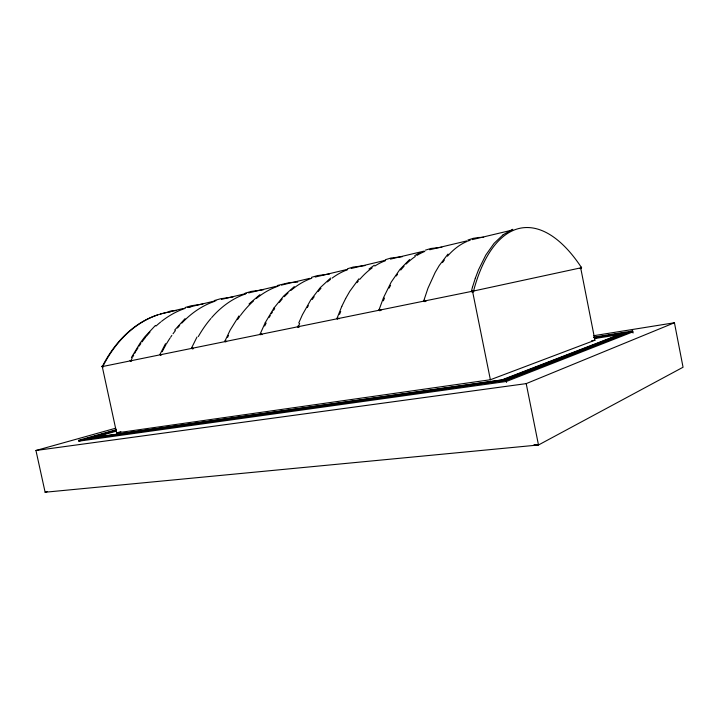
<?xml version="1.0" encoding="UTF-8"?>
<svg xmlns="http://www.w3.org/2000/svg" width="719" height="719" viewBox="0 0 719 719"><rect width="100%" height="100%" fill="white"/><g stroke="black" fill="none" stroke-linecap="round" stroke-linejoin="round"><path stroke-width="1.08" d="M160.553 355.168L159.96 354.413L165.496 343.718M473.596 290.997L474.522 287.429A185.286 79.575 82.2 0 1 581.545 267.684L473.596 290.997L102.26 366.591L116.604 432.91L490.376 379.749L594.937 340.222L580.682 267.854M471.466 291.069L472.446 287.294M423.77 300.749L427.976 288.193L435.184 272.411L439.246 265.518L447.991 254.068M475.313 278.244L478.539 269.742L485.819 255.029L494.07 243.355L503.093 234.798M472.437 287.339L475.331 278.19M379.048 309.835L383.533 297.612L391.199 282.127L399.926 269.436L409.614 259.532M337.013 318.4L341.777 306.393M298.7 325.95L299.652 323.424M260.664 334.784A0.971 0.521 21.7 0 1 260.17 333.976L265.275 322.606M224.894 341.201L230.197 330.021L239.041 315.821M191.56 347.969L196.988 337.04M298.736 323.02L302.42 314.733L310.779 299.904L320.234 287.663L330.641 278.037M131.262 359.886L132.224 357.882M345.605 298.574L349.802 291.276L358.925 278.81M341.759 306.429L345.632 298.529M102.278 366.69L103.743 363.751A142.128 101.819 84.7 0 1 157.362 314.976M102.889 366.465L104.3 363.634A142.2 101.81 84.7 0 1 170.466 311.83M159.96 354.413L161.613 354.943M265.293 322.579L273.894 308.118M131.433 357.487L140.124 343.089L144.941 336.681L155.421 325.446M103.051 367.076L101.487 366.339L103.051 366.843M273.912 308.083L283.646 296.057L294.287 286.593M174.699 330.075L185.026 318.67M249.035 303.984L259.883 294.682M369 269.05L374.24 265.275M503.138 234.762L512.791 229.289M414.746 255.667L419.977 252.567M35.95 450.489L526.209 383.622L674.431 322.759L683.05 367.238L538.486 444.989L45.117 492.227L35.95 450.489L115.741 428.191M630.869 331.387L505.34 380.234L80.276 439.956M116.092 429.773L78.461 440.352L506.14 380.315L632.666 331.001L633.062 333.032M385.285 259.73L390.956 258.022L402.343 256.683M45.117 492.227L47.256 491.535M467.871 240.011L473.138 238.384M425.414 250.149L430.852 248.486L441.87 247.273M347.421 268.771L353.209 267.046L364.955 265.59M311.516 277.345L317.439 275.602L329.446 274.047M277.462 285.479L289.532 282.585L297.747 282.109M245.107 293.199L251.237 291.429L263.576 289.712M214.343 300.551L220.544 298.762L233.082 296.974M185.044 307.543L191.281 305.755L202.893 304.011M116.604 432.91L120.9 431.688M116.46 430.151L86.325 438.635L502.707 379.965L624.883 332.708L593.903 337.642M116.19 430.339L88.14 438.239L501.925 379.875L623.085 333.104L594.298 337.687M81.867 440.271L78.641 441.187L506.374 381.474L632.846 331.89L630.626 332.25M101.217 434.815L106.592 433.296M108.74 432.694L111.966 431.786M91.556 438.159L116.37 431.148M163.617 313.187L183.246 308.505M187.605 307.462L215.961 300.704M221.416 299.41L246.5 293.424M248.684 292.912L279.215 285.632M281.399 285.11L309.754 278.352M315.21 277.049L346.837 269.508M351.196 268.475L385.007 260.413M390.462 259.11L424.264 251.057M429.719 249.754L466.802 240.919M472.257 239.616L512.602 229.999M478.306 237.513L483.671 237.315M473.084 238.393L478.468 237.495M593.642 335.719L674.431 322.759M593.903 337.184L632.666 331.001M595.179 337.885L597.39 337.535M594.469 338.568L621.045 334.353M591.611 340.743L594.937 340.222M169.81 311.183L176.173 310.518M534.01 444.666L538.486 444.989L526.209 383.622M130.633 361.28L130.058 360.426L131.604 361.136M472.545 291.213L490.376 379.749M506.14 380.315L506.553 382.391M160.481 314.005A142.128 101.819 84.7 0 1 162.566 313.439M132.727 356.939A145.499 100.975 84.4 0 1 133.743 355.051M134.777 353.209A145.499 100.975 84.4 0 1 135.828 351.384M136.367 350.486A145.499 100.975 84.4 0 1 138.012 347.834M139.127 346.109A145.499 100.975 84.4 0 1 140.843 343.583M142.011 341.938A145.499 100.975 84.4 0 1 145.633 337.193M146.334 336.33A145.499 100.975 84.4 0 1 149.956 332.151M156.005 326.067A145.499 100.975 84.4 0 1 160.741 321.986M161.541 321.348A145.499 100.975 84.4 0 1 185.295 308.325M188.387 307.355A145.499 100.975 84.4 0 1 191.497 306.537M162.206 351.717A149.031 99.914 84.1 0 1 165.747 345.075M166.278 344.158A149.031 99.914 84.1 0 1 170.124 337.966M170.691 337.112A149.031 99.914 84.1 0 1 171.841 335.44M173.009 333.796A149.031 99.914 84.1 0 1 175.409 330.605M177.512 327.99A149.031 99.914 84.1 0 1 179.669 325.473M181.88 323.065A149.031 99.914 84.1 0 1 214.595 301.351M424.435 301.629A1.096 0.674 15.8 0 1 423.859 300.587A1.096 0.674 15.8 0 1 425.378 300.569A1.096 0.674 15.8 0 1 425.693 301.612M442.5 262.57A179.705 83.817 82.4 0 1 444.333 260.071M447.488 256.198A179.705 83.817 82.4 0 1 467.134 241.386M468.15 240.973A179.705 83.817 82.4 0 1 470.199 240.245M260.17 333.976A0.971 0.521 21.7 0 1 261.249 333.895A0.971 0.521 21.7 0 1 261.968 334.695M264.682 325.995A160.777 95.214 83.3 0 1 266.147 323.038M269.212 317.358A160.777 95.214 83.3 0 1 270.263 315.533M271.342 313.754A160.777 95.214 83.3 0 1 272.447 312.01M273.562 310.302A160.777 95.214 83.3 0 1 274.694 308.631M279.385 302.348A160.777 95.214 83.3 0 1 282.19 299.041M284.338 296.695A160.777 95.214 83.3 0 1 288.004 293.046M291.015 290.368A160.777 95.214 83.3 0 1 311.785 278.208M193.043 348.886A0.926 0.467 23.3 0 1 191.694 348.418A0.926 0.467 23.3 0 1 192.054 347.789A0.926 0.467 23.3 0 1 193.258 348.517M198.309 336.564A152.752 98.62 83.8 0 1 210.955 318.436M211.665 317.609A152.752 98.62 83.8 0 1 245.368 294.017M379.965 310.797A1.061 0.629 17.7 0 1 379.021 309.952A1.061 0.629 17.7 0 1 380.009 309.512A1.061 0.629 17.7 0 1 381.079 310.311M383.362 300.812A174.564 87.376 82.6 0 1 384.512 297.999M389.105 288.094A174.564 87.376 82.6 0 1 390.579 285.326M396.295 275.997A174.564 87.376 82.6 0 1 397.544 274.227M400.744 270.047A174.564 87.376 82.6 0 1 404.06 266.237M406.208 264.008A174.564 87.376 82.6 0 1 415.285 256.503M416.984 255.407A174.564 87.376 82.6 0 1 424.812 251.425M581.249 267.162A0.953 0.638 -33.1 0 1 581.32 268.142A0.953 0.638 -33.1 0 1 580.071 268.538M337.517 319.164A1.034 0.593 19.3 0 1 337.418 318.095A1.034 0.593 19.3 0 1 338.973 318.868M339.566 314.32A169.711 90.423 82.8 0 1 340.707 311.462M357.001 282.702A169.711 90.423 82.8 0 1 358.341 281.048M359.689 279.448A169.711 90.423 82.8 0 1 372.181 267.854M374.806 266.057A169.711 90.423 82.8 0 1 385.609 260.629M298.727 327.415A0.998 0.557 20.6 0 1 297.477 326.732A0.998 0.557 20.6 0 1 298.169 326.165A0.998 0.557 20.6 0 1 299.329 326.92M307.292 307.516A165.118 93.012 83 0 1 308.334 305.692M312.217 299.517A165.118 93.012 83 0 1 314.158 296.731M318.175 291.519A165.118 93.012 83 0 1 320.944 288.31M327.442 281.902A165.118 93.012 83 0 1 330.434 279.403M332.07 278.145A165.118 93.012 83 0 1 347.699 269.652M225.433 341.947A0.953 0.494 22.6 0 1 225.191 340.995A0.953 0.494 22.6 0 1 226.647 341.696M227.599 337.337A156.661 97.065 83.5 0 1 228.552 335.333M237.495 319.667A156.661 97.065 83.5 0 1 239.804 316.351M240.47 315.434A156.661 97.065 83.5 0 1 253.439 301.036M256.512 298.394A156.661 97.065 83.5 0 1 277.723 286.315M471.862 291.806A1.141 0.71 13.6 0 0 473.677 291.617A1.141 0.71 13.6 0 0 472.176 290.611A1.141 0.71 13.6 0 0 471.862 291.806"/></g></svg>
